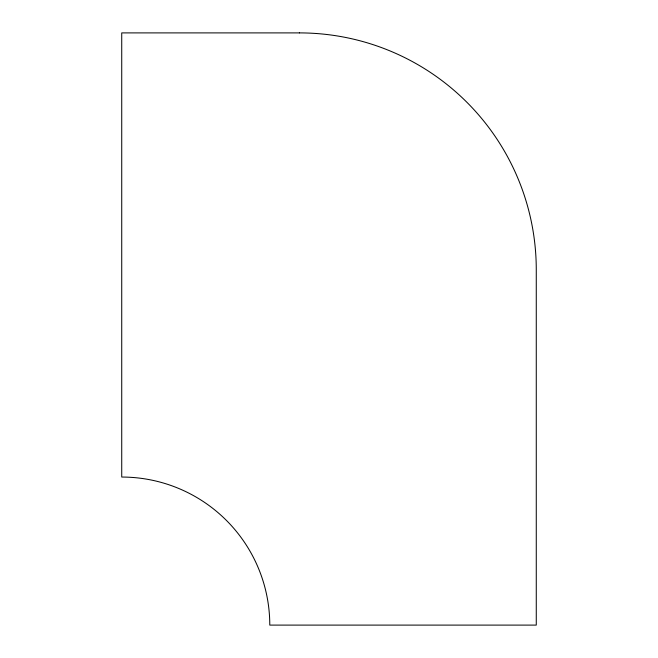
<?xml version="1.0" encoding="UTF-8"?>
<svg xmlns="http://www.w3.org/2000/svg" width="658" height="658" viewBox="0 0 658 658"><rect width="100%" height="100%" fill="white"/><g stroke="black" fill="none" stroke-linecap="round" stroke-linejoin="round"><path stroke-width="0.99" d="M299.39 32.9L121.73 32.9L121.73 477.05A148.05 148.05 0 0 1 269.78 625.1L536.27 625.1L536.27 269.78A236.88 236.88 0 0 0 299.39 32.9"/></g></svg>
